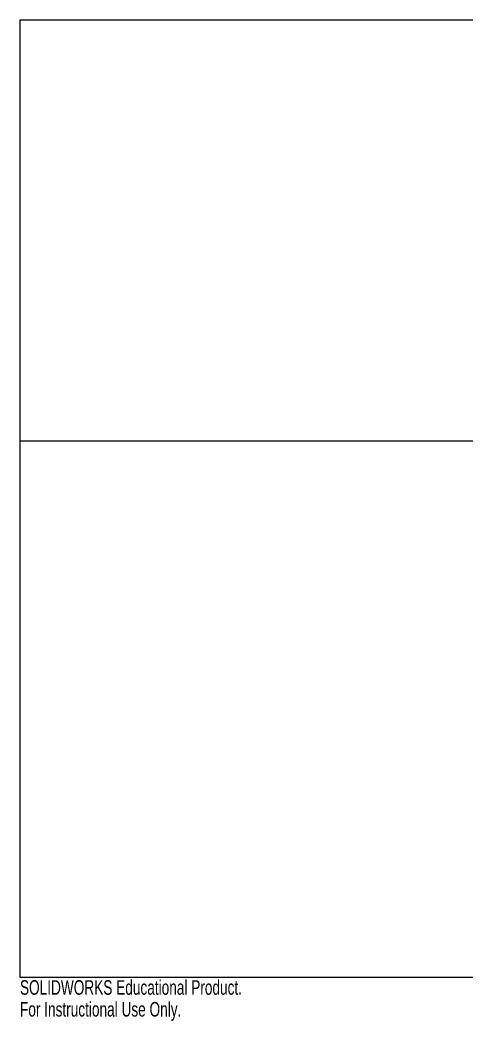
# Model space of a CAD drawing. Header units: inches. Extents: x -10.2 to 5.8, y -10.8 to 2.3.
# Drawn here: x -10.2 to -4.36, y -10.78 to 2.3 of the extents above; entities that cross this region are included whole.
import ezdxf

# ---------------------------------------------------------------- set-up
doc = ezdxf.new("R2010")
doc.units = ezdxf.units.IN
doc.header["$MEASUREMENT"] = 0
doc.styles.add('SLDTEXTSTYLE0', font='TXT', dxfattribs={"width": 0.7})

msp = doc.modelspace()

# ---------------------------------------------------------------- linework, layer by layer
at = {"color": 7, "linetype": 'Continuous', "lineweight": 25}
for p, q in [((5.8, 2.295), (-10.2, 2.295)), ((-10.2, 2.295), (-10.2, -10.205)), ((-4.2, -3.205), (-10.2, -3.205)), ((-10.2, -10.205), (3.8, -10.205))]:
    msp.add_line(p, q, dxfattribs=at)

# ---------------------------------------------------------------- texts
at = {"color": 7, "linetype": 'Continuous', "char_height": 0.1903, "attachment_point": 1, "style": 'SLDTEXTSTYLE0'}
for s, insert in [('SOLIDWORKS Educational Product.', (-10.2, -10.245)), ('For Instructional Use Only.', (-10.2, -10.53))]:
    msp.add_mtext(s, dxfattribs=dict(at, insert=insert))

doc.saveas('drawing.dxf')
